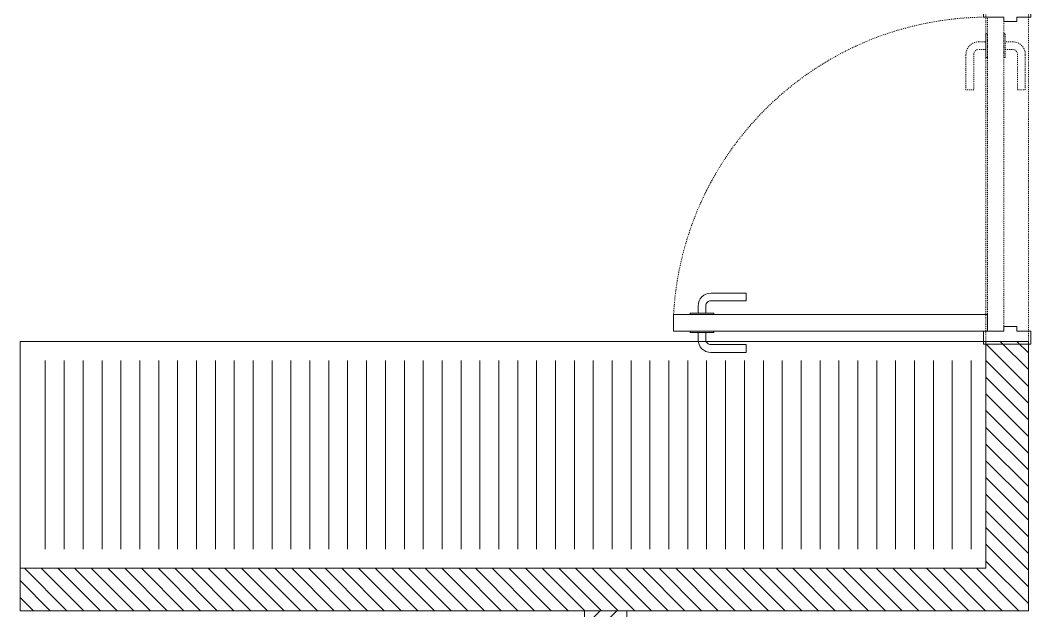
# Model space of a CAD drawing. Header units: inches. Extents: x 0 to 2865, y 0 to 4378.
# Drawn here: x 1246.1 to 1353, y 2833 to 2895.5 of the extents above; entities that cross this region are included whole.
import ezdxf

# ---------------------------------------------------------------- set-up
doc = ezdxf.new("R2010")
doc.units = ezdxf.units.IN
doc.linetypes.add('HIDDEN', pattern=[0.375, 0.25, -0.125])
for name, color, linetype, lineweight in [('A-WALL', 113, 'Continuous', 9), ('I-DOOR', 6, 'Continuous', 20), ('l-FIXTURE', 7, 'Continuous', 5)]:
    doc.layers.add(name, color=color, linetype=linetype, lineweight=lineweight)
doc.layers.add('A-WALL-EXTR', color=2, linetype='Continuous')
doc.layers.add('I-FURN', color=8, linetype='Continuous')

# ---------------------------------------------------------------- blocks, each defined once
blk = doc.blocks.new('EFGTH')
at = {"layer": 'A-WALL-EXTR', "color": 8, "linetype": 'HIDDEN', "lineweight": 5, "ltscale": 0.1, "transparency": 33554636}
for points in [[(-31.19, 2.25), (-31.19, 3.02, -0.414214), (-30.67, 3.54), (-26.92, 3.54), (-26.92, 4.36), (-30.67, 4.36, 0.414214), (-32, 3.02), (-32, 2.25)], [(-31.19, 0.2), (-31.19, -0.58, 0.414214), (-30.67, -1.1), (-26.92, -1.1), (-26.92, -1.92), (-30.67, -1.92, -0.414214), (-32, -0.58), (-32, 0.2)]]:
    blk.add_lwpolyline(points, format="xyb", dxfattribs=at)
for points in [[(-30.35, 2.1), (-32.84, 2.1), (-32.84, 2.25), (-30.35, 2.25)], [(-1.39, 2.1), (-34.61, 2.1), (-34.61, 0.35), (-1.39, 0.35)], [(-30.35, 0.35), (-32.84, 0.35), (-32.84, 0.2), (-30.35, 0.2)]]:
    blk.add_lwpolyline(points, close=True, dxfattribs=at)
blk.add_arc((-1.31, 2.06), 33.3, 93.1573, 179.9423, dxfattribs=at)
at = {"layer": 'I-DOOR', "color": 6, "lineweight": 5, "transparency": 33554636}
for points in [[(-1.39, 2.1), (-1.39, 35.31), (-3.14, 35.31), (-3.14, 2.1)], [(-3.14, 31.05), (-3.14, 33.54), (-3.29, 33.54), (-3.29, 31.05)], [(-1.39, 31.05), (-1.39, 33.54), (-1.24, 33.54), (-1.24, 31.05)], [(-34.61, 0.35), (-34.14, 0.35), (-34.14, -1.01), (-34.61, -1.01), (-34.61, -2.5), (-36, -2.5), (-36, 2.5), (-34.61, 2.5)], [(-1.39, 0.35), (-1.86, 0.35), (-1.86, -1.01), (-1.39, -1.01), (-1.39, -2.5), (0, -2.5), (0, 2.5), (-1.39, 2.5)]]:
    blk.add_lwpolyline(points, close=True, dxfattribs=at)
for points in [[(-3.29, 31.89), (-4.07, 31.89, 0.414214), (-4.59, 31.37), (-4.59, 27.63), (-5.4, 27.63), (-5.4, 31.37, -0.414214), (-4.07, 32.71), (-3.29, 32.71)], [(-1.24, 31.89), (-0.46, 31.89, -0.414214), (0.05, 31.37), (0.05, 27.63), (0.87, 27.63), (0.87, 31.37, 0.414214), (-0.46, 32.71), (-1.24, 32.71)]]:
    blk.add_lwpolyline(points, format="xyb", dxfattribs=at)

msp = doc.modelspace()

# ---------------------------------------------------------------- hatches: boundary and pattern name
at = {"layer": 'A-WALL', "lineweight": 5, "transparency": 33554636}
h = msp.add_hatch(dxfattribs=at)
h.set_pattern_fill('ANSI31', color=8, scale=10, angle=270)
h.set_pattern_definition([(315, (5070.0959, -16047.4085), (0.88388348, 0.88388348), [])])
h.paths.add_polyline_path([(1352.8, 2833.03), (1352.8, 2861.53), (1348.3, 2861.53), (1348.3, 2837.53), (1246.08, 2837.53), (1246.08, 2833.03)])
h = msp.add_hatch(dxfattribs=at)
h.set_pattern_fill('ANSI31', color=8, scale=10, angle=180)
h.set_pattern_definition([(225, (-17708.2569, -1547.348), (0.88388348, -0.88388348), [])])
h.paths.add_polyline_path([(1310.3, 2829.53), (1305.8, 2829.53), (1305.8, 2833.03), (1310.3, 2833.03)])
at = {"layer": 'I-FURN', "lineweight": 5, "transparency": 33554636}
h = msp.add_hatch(dxfattribs=at)
h.set_pattern_fill('_USER', color=8, scale=2, angle=90, pattern_type=0)
h.set_pattern_definition([(90, (2206.7398, -1334.6392), (-2, 6e-16), [])])
h.paths.add_polyline_path([(1247.66, 2859.53), (1247.66, 2839.53), (1346.82, 2839.53), (1346.82, 2859.53)])

# ---------------------------------------------------------------- linework, layer by layer
at = {"layer": 'A-WALL', "color": 8, "lineweight": 5, "transparency": 33554636}
for points in [[(1352.8, 2833.03), (1352.8, 2861.53), (1348.3, 2861.53), (1348.3, 2837.53), (1246.08, 2837.53), (1246.08, 2833.03)], [(1310.3, 2829.53), (1305.8, 2829.53), (1305.8, 2833.03), (1310.3, 2833.03)]]:
    msp.add_lwpolyline(points, close=True, dxfattribs=at)
at = {"layer": 'A-WALL-EXTR', "color": 8, "linetype": 'HIDDEN', "lineweight": 5, "ltscale": 0.1, "transparency": 33554636}
msp.add_lwpolyline([(1348.3, 2897.24), (1352.8, 2897.24), (1352.8, 2861.24), (1348.3, 2861.24)], close=True, dxfattribs=at)
at = {"layer": 'l-FIXTURE', "color": 8, "lineweight": 5, "transparency": 33554636}
msp.add_lwpolyline([(1246.08, 2861.53), (1246.08, 2837.53), (1348.3, 2837.53), (1348.3, 2861.53)], close=True, dxfattribs=at)

# ---------------------------------------------------------------- block references
at = {"layer": 'I-DOOR', "color": 8, "lineweight": 5, "transparency": 33554636, "xscale": -1, "rotation": 89.99999999495107}
msp.add_blockref('EFGTH', (1350.55, 2861.24), dxfattribs=at)

doc.saveas('drawing.dxf')
